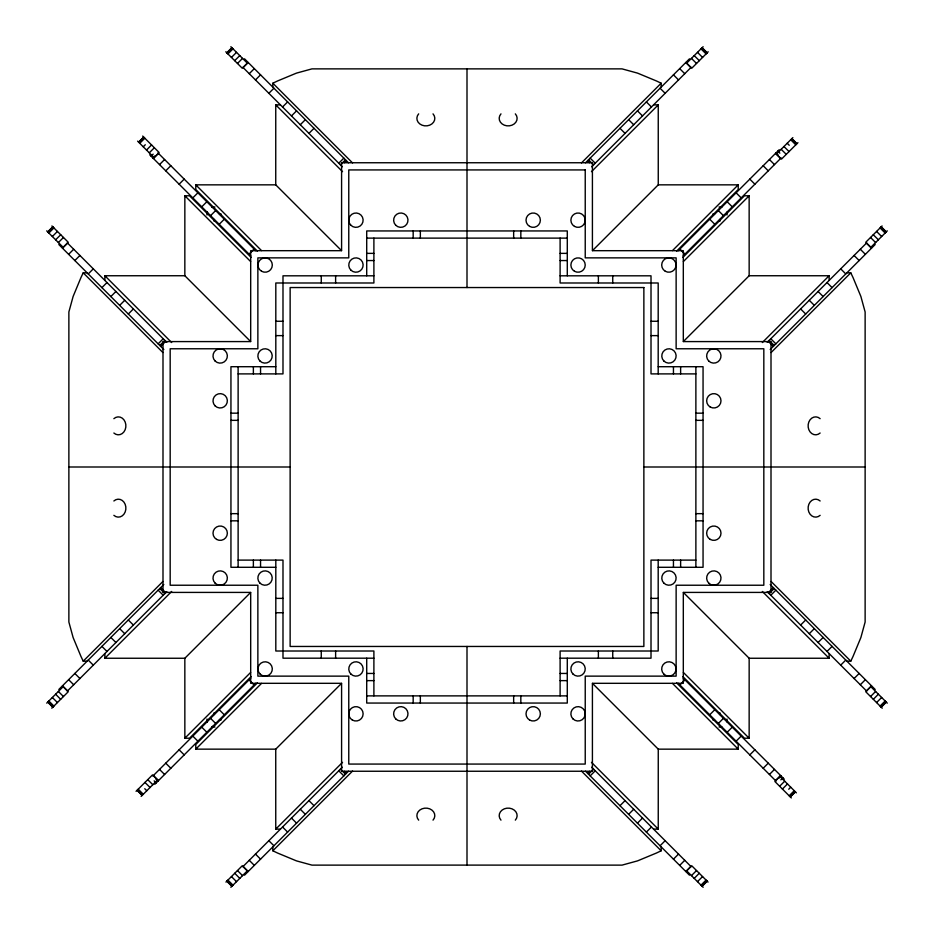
<?xml version="1.0" encoding="UTF-8"?>
<svg xmlns="http://www.w3.org/2000/svg" width="934" height="934" viewBox="0 0 934 934"><rect width="100%" height="100%" fill="white"/><g stroke="black" fill="none" stroke-linecap="round" stroke-linejoin="round"><path stroke-width="1.4" d="M87.142 272.845L83.219 272.845L80.978 277.526L73.121 296.463L68.871 311.979L68.871 622.021L73.121 637.537L80.978 656.474L83.219 661.155L87.142 661.155M104.877 280.433L104.877 275.752L184.839 275.74L250.616 341.517M184.839 275.74L184.85 195.778L189.52 195.778L251.164 257.422M341.517 250.616L275.74 184.839L195.778 184.85L195.778 189.52L257.422 251.164M272.845 87.142L272.845 83.219L277.526 80.978L296.463 73.121L311.979 68.871L622.021 68.871L637.537 73.121L656.474 80.978L661.155 83.219L661.155 87.142M275.74 184.839L275.752 104.877L280.433 104.877M272.845 846.858L272.845 850.781L277.526 853.022L296.463 860.879L311.979 865.129L467 865.106L467 771.064M467 646.456L467 771.25M467 162.936L467 68.894M653.566 829.123L658.248 829.123L658.26 749.161L592.483 683.384M467 865.106L622.021 865.129L637.537 860.879L656.474 853.022L661.155 850.781L661.155 846.858M727.002 214.972L727.002 212.076M658.26 749.161L738.222 749.15L738.222 744.48L676.578 682.836M682.836 676.578L744.48 738.222L749.15 738.222L749.161 658.26L683.384 592.483M749.161 658.26L829.123 658.248L829.123 653.566M846.858 661.155L850.781 661.155L853.022 656.474L860.879 637.537L865.129 622.021L865.129 311.979L860.879 296.463L853.022 277.526L850.781 272.845L846.858 272.845M47.681 231.842L52.748 226.764M226.764 52.748L231.842 47.681M47.961 232.134L53.04 227.055M227.055 53.04L232.134 47.961M138.582 142.108L143.661 137.041M138.874 142.4L142.925 138.337M48.86 233.021L53.927 227.931M227.931 53.927L233.01 48.848M139.75 143.287L144.828 138.209M52.351 236.512L57.429 231.434M231.434 57.429L236.512 52.351M143.252 146.79L145.284 144.758M55.62 239.781L60.733 234.749M234.667 60.663L239.781 55.62M146.521 150.059L151.565 144.945M58.375 242.548L63.454 237.47M237.47 63.454L242.548 58.375M149.288 152.814L154.367 147.735M151.11 156.188L153.141 154.157M62.508 248.222L67.587 243.144M243.144 67.587L248.222 62.508M152.896 157.974L154.927 155.943M153.421 158.488L158.488 153.421M68.614 254.328L73.693 249.25M249.25 73.693L254.328 68.614M159.516 164.594L164.594 159.516M74.837 260.551L79.915 255.472M255.472 79.915L260.551 74.837M165.75 170.817L170.817 165.75M88.216 273.931L93.295 268.852M268.852 93.295L273.931 88.216M179.118 184.196L184.196 179.118M101.911 287.625L106.99 282.547M282.547 106.99L287.625 101.911M192.813 197.891L197.891 192.813M110.842 296.557L115.921 291.478M291.478 115.921L296.557 110.842M201.756 206.823L206.823 201.756M119.669 305.371L124.736 300.293M300.293 124.736L305.371 119.669M210.57 215.649L215.649 210.57M128.308 314.011L133.375 308.944M308.944 133.375L314.011 128.308M219.21 224.288L224.288 219.21M158.126 343.84L163.205 338.762M338.762 163.205L343.84 158.126M249.028 254.106L254.106 249.028M159.772 345.487L164.851 340.408M340.408 164.851L345.487 159.772M160.671 346.374L165.738 341.307M344.342 162.703L346.374 160.671M83.219 661.155L162.913 581.462M581.462 162.913L661.155 83.219M58.819 689.479L163.812 584.486M585.49 162.796L689.479 58.819M46.712 703.127L63.127 686.712L68.205 691.779L51.779 708.206M703.127 46.712L686.712 63.127L691.779 68.205L708.206 51.779M67.353 691.09L166.801 591.642M591.642 166.801L691.09 67.353M104.877 653.566L104.877 658.248L171.658 591.467M591.467 171.658L658.248 104.877L653.566 104.877M104.877 658.248L184.839 658.26L250.616 592.483M592.483 250.616L658.26 184.839L658.248 104.877M251.164 676.578L189.52 738.222L184.85 738.222L250.604 672.468M672.468 250.604L738.222 184.85L738.222 189.52L676.578 251.164M136.06 791.32L152.487 774.893L157.566 779.96L141.139 796.398M206.869 722.052L207.5 721.433M152.896 776.026L250.732 678.189M678.189 250.732L779.201 149.72M792.861 137.613L776.434 154.04L781.513 159.107L797.94 142.692M211.948 727.131L212.742 726.337M154.799 784.28L255.811 683.268M683.268 255.811L781.104 157.974M257.422 682.836L195.778 744.48L195.778 749.15L275.74 749.161L341.517 683.384M682.836 257.422L744.48 195.778L749.15 195.778L749.161 275.74L683.384 341.517M195.778 749.15L261.532 683.396M683.396 261.532L749.15 195.778M280.433 829.123L275.752 829.123L342.533 762.342M762.342 342.533L829.123 275.752L829.123 280.433M225.946 882.07L242.221 865.795L247.288 870.873L230.861 887.3M234.749 873.267L239.781 878.38M873.267 234.749L878.38 239.781M882.07 225.946L865.795 242.221L870.873 247.288L887.3 230.861M242.91 866.647L342.358 767.199M767.199 342.358L866.647 242.91M232.998 885.163L227.931 880.073M885.14 233.021L880.073 227.931M244.521 875.181L348.51 771.204M770.188 349.514L875.181 244.521M272.845 850.781L352.538 771.087M771.087 352.538L850.781 272.845M587.626 773.329L589.658 771.297M768.262 592.693L773.329 587.626M588.513 774.228L593.592 769.149M769.149 593.592L774.228 588.513M679.894 684.972L684.972 679.894M590.16 775.874L595.238 770.795M770.795 595.238L775.874 590.16M709.712 714.79L714.79 709.712M619.989 805.692L625.056 800.625M800.625 625.056L805.692 619.989M718.351 723.43L723.43 718.351M628.629 814.331L633.707 809.264M809.264 633.707L814.331 628.629M727.177 732.244L732.244 727.177M637.443 823.158L642.522 818.079M818.079 642.522L823.158 637.443M736.109 741.187L741.187 736.109M646.375 832.089L651.453 827.01M827.01 651.453L832.089 646.375M749.804 754.882L754.882 749.804M660.069 845.784L665.148 840.705M840.705 665.148L845.784 660.069M763.183 768.25L768.25 763.183M673.449 859.163L678.528 854.085M854.085 678.528L859.163 673.449M769.406 774.484L774.484 769.406M679.672 865.386L684.75 860.307M860.307 684.75L865.386 679.672M775.512 780.579L780.579 775.512M685.778 871.492L690.856 866.413M779.073 778.057L781.104 776.026M866.413 690.856L871.492 685.778M780.859 779.843L782.89 777.812M779.633 786.265L784.712 781.186M691.452 875.625L696.53 870.546M870.546 696.53L875.625 691.452M782.435 789.055L787.479 783.941M694.219 878.38L699.251 873.267M873.337 699.332L878.38 694.219M788.716 789.242L790.748 787.21M697.488 881.649L702.566 876.571M876.571 702.566L881.649 697.488M789.172 795.791L794.25 790.713M701.002 885.163L706.069 880.073M880.073 706.069L885.152 700.99M791.075 795.663L795.126 791.6M790.339 796.959L795.418 791.892M701.866 886.039L706.945 880.96M880.96 706.945L886.039 701.866M702.158 886.319L707.236 881.252M881.252 707.236L886.319 702.158M658.26 184.839L738.222 184.85M212.076 206.998L214.972 206.998M719.028 206.998L721.924 206.998M366.712 238.123L567.288 238.123M366.712 253.371L373.892 253.371M560.108 253.371L567.288 253.371M366.712 260.551L373.892 260.551M560.108 260.551L567.288 260.551M749.161 275.74L829.123 275.752M373.892 275.81L282.99 275.81L282.99 373.892L238.123 373.892M560.108 275.81L651.01 275.81L651.01 373.892L695.877 373.892M275.81 321.261L282.99 321.261M651.01 321.261L658.19 321.261M275.81 335.621L282.99 335.621M651.01 335.621L658.19 335.621M275.81 366.712L230.943 366.712L230.943 567.288L275.81 567.288M658.19 366.712L703.057 366.712L703.057 567.288L658.19 567.288M230.943 413.167L238.123 413.167M695.877 413.167L703.057 413.167M230.943 420.347L238.123 420.347M695.877 420.347L703.057 420.347M68.894 467L290.135 467M643.865 467L865.106 467M230.943 513.653L238.123 513.653M695.877 513.653L703.057 513.653M230.943 520.833L238.123 520.833M695.877 520.833L703.057 520.833M238.123 560.108L282.99 560.108L282.99 658.19L373.892 658.19M695.877 560.108L651.01 560.108L651.01 658.19L560.108 658.19M275.81 598.379L282.99 598.379M651.01 598.379L658.19 598.379M275.81 612.739L282.99 612.739M651.01 612.739L658.19 612.739M366.712 673.449L373.892 673.449M560.108 673.449L567.288 673.449M366.712 680.629L373.892 680.629M560.108 680.629L567.288 680.629M366.712 695.877L567.288 695.877M212.076 727.002L214.972 727.002M719.028 727.002L721.924 727.002M702.158 47.681L707.236 52.748M881.252 226.764L886.319 231.842M701.866 47.961L706.945 53.04M880.96 227.055L886.039 232.134M791.892 138.582L796.959 143.661M791.6 138.874L795.663 142.925M700.99 48.848L706.069 53.927M790.713 139.75L795.791 144.828M697.488 52.351L702.566 57.429M876.571 231.434L881.649 236.512M787.21 143.252L789.242 145.284M694.219 55.62L699.332 60.663M783.941 146.521L789.055 151.565M691.452 58.375L696.53 63.454M870.546 237.47L875.625 242.548M781.186 149.288L786.265 154.367M777.812 151.11L779.843 153.141M685.778 62.508L690.856 67.587M866.413 243.144L871.492 248.222M776.026 152.896L778.057 154.927M775.512 153.421L780.579 158.488M679.672 68.614L684.75 73.693M860.307 249.25L865.386 254.328M769.406 159.516L774.484 164.594M673.449 74.837L678.528 79.915M854.085 255.472L859.163 260.551M763.183 165.75L768.25 170.817M660.069 88.216L665.148 93.295M840.705 268.852L845.784 273.931M749.804 179.118L754.882 184.196M646.375 101.911L651.453 106.99M827.01 282.547L832.089 287.625M736.109 192.813L741.187 197.891M637.443 110.842L642.522 115.921M818.079 291.478L823.158 296.557M727.177 201.756L732.244 206.823M628.629 119.669L633.707 124.736M809.264 300.293L814.331 305.371M718.351 210.57L723.43 215.649M619.989 128.308L625.056 133.375M800.625 308.944L805.692 314.011M709.712 219.21L714.79 224.288M590.16 158.126L595.238 163.205M770.795 338.762L775.874 343.84M679.894 249.028L684.972 254.106M588.513 159.772L593.592 164.851M769.149 340.408L774.228 345.487M587.626 160.671L589.658 162.703M768.262 341.307L773.329 346.374M272.845 83.219L352.538 162.913M771.087 581.462L850.781 661.155M244.521 58.819L348.51 162.796M770.188 584.486L875.181 689.479M230.861 46.7L247.288 63.127L242.221 68.205L225.783 51.779M887.3 703.139L870.873 686.712L865.795 691.779L882.221 708.217M242.91 67.353L342.358 166.801M767.199 591.642L866.647 691.09M275.752 104.877L342.533 171.658M762.342 591.467L829.123 658.248M195.778 184.85L261.532 250.604M683.396 672.468L749.15 738.222M142.68 136.06L159.107 152.487L154.04 157.566L137.602 141.139M211.948 206.869L212.567 207.5M157.974 152.896L255.811 250.732M683.268 678.189L784.28 779.201M796.398 792.861L779.96 776.434L774.893 781.513L791.32 797.94M206.869 211.948L207.663 212.742M149.72 154.799L250.732 255.811M678.189 683.268L776.026 781.104M184.85 195.778L250.604 261.532M672.468 683.396L738.222 749.15M104.877 275.752L171.658 342.533M591.467 762.342L658.248 829.123M51.93 225.946L68.205 242.221L63.127 247.288L46.7 230.861M708.054 882.07L691.779 865.795L686.712 870.873L703.139 887.3M67.353 242.91L166.801 342.358M591.642 767.199L691.09 866.647M58.819 244.521L163.812 349.514M585.49 771.204L689.479 875.181M83.219 272.845L162.913 352.538M581.462 771.087L661.155 850.781M160.671 587.626L165.738 592.693M344.342 771.297L346.374 773.329M159.772 588.513L164.851 593.592M340.408 769.149L345.487 774.228M249.028 679.894L254.106 684.972M158.126 590.16L163.205 595.238M338.762 770.795L343.84 775.874M219.21 709.712L224.288 714.79M128.308 619.989L133.375 625.056M308.944 800.625L314.011 805.692M210.57 718.351L215.649 723.43M119.669 628.629L124.736 633.707M300.293 809.264L305.371 814.331M201.756 727.177L206.823 732.244M110.842 637.443L115.921 642.522M291.478 818.079L296.557 823.158M192.813 736.109L197.891 741.187M101.911 646.375L106.99 651.453M282.547 827.01L287.625 832.089M179.118 749.804L184.196 754.882M88.216 660.069L93.295 665.148M268.852 840.705L273.931 845.784M165.75 763.183L170.817 768.25M74.837 673.449L79.915 678.528M255.472 854.085L260.551 859.163M159.516 769.406L164.594 774.484M68.614 679.672L73.693 684.75M249.25 860.307L254.328 865.386M153.421 775.512L158.488 780.579M62.508 685.778L67.587 690.856M155.943 779.073L157.974 781.104M243.144 866.413L248.222 871.492M154.157 780.859L156.188 782.89M147.735 779.633L152.814 784.712M58.375 691.452L63.454 696.53M237.47 870.546L242.548 875.625M144.945 782.435L150.059 787.479M55.62 694.219L60.663 699.332M144.758 788.716L146.79 790.748M52.351 697.488L57.429 702.566M231.434 876.571L236.512 881.649M138.209 789.172L143.287 794.25M48.848 700.99L53.927 706.069M138.337 791.075L142.4 795.126M137.041 790.339L142.108 795.418M47.961 701.866L53.04 706.945M227.055 880.96L232.134 886.039M47.681 702.158L52.748 707.236M226.764 881.252L231.842 886.319M727.002 719.028L727.002 721.924M695.877 366.712L695.877 567.288M680.629 366.712L680.629 373.892M680.629 560.108L680.629 567.288M673.449 366.712L673.449 373.892M673.449 560.108L673.449 567.288M658.19 373.892L658.19 282.99L560.108 282.99L560.108 238.123M658.19 560.108L658.19 651.01L560.108 651.01L560.108 695.877M612.739 275.81L612.739 282.99M612.739 651.01L612.739 658.19M598.379 275.81L598.379 282.99M598.379 651.01L598.379 658.19M567.288 275.81L567.288 230.943L366.712 230.943L366.712 275.81M567.288 658.19L567.288 703.057L366.712 703.057L366.712 658.19M520.833 230.943L520.833 238.123M520.833 695.877L520.833 703.057M513.653 230.943L513.653 238.123M513.653 695.877L513.653 703.057M467 162.75L467 287.544M420.347 230.943L420.347 238.123M420.347 695.877L420.347 703.057M413.167 230.943L413.167 238.123M413.167 695.877L413.167 703.057M373.892 238.123L373.892 282.99L275.81 282.99L275.81 373.892M373.892 695.877L373.892 651.01L275.81 651.01L275.81 560.108M335.621 275.81L335.621 282.99M335.621 651.01L335.621 658.19M321.261 275.81L321.261 282.99M321.261 651.01L321.261 658.19M275.74 749.161L275.752 829.123M260.551 366.712L260.551 373.892M260.551 560.108L260.551 567.288M253.371 366.712L253.371 373.892M253.371 560.108L253.371 567.288M238.123 366.712L238.123 567.288M206.998 212.076L206.998 214.972M206.998 719.028L206.998 721.924M184.839 658.26L184.85 738.222M820.134 433.026A8.978 7.519 -90 0 1 810.058 431.882A8.978 7.519 -90 0 1 810.058 419.81A8.978 7.519 -90 0 1 820.134 418.666M820.134 515.334A8.978 7.519 -90 0 1 810.058 514.19A8.978 7.519 -90 0 1 810.058 502.118A8.978 7.519 -90 0 1 820.134 500.974M500.974 820.134A8.978 7.519 0 0 1 502.118 810.058A8.978 7.519 0 0 1 514.19 810.058A8.978 7.519 0 0 1 515.334 820.134M418.666 820.134A8.978 7.519 0 0 1 419.81 810.058A8.978 7.519 0 0 1 431.882 810.058A8.978 7.519 0 0 1 433.026 820.134M712.654 214.178A7.18 7.18 0 0 1 714.51 214.423M719.577 219.49A7.18 7.18 0 0 1 719.822 221.346M214.178 221.346A7.18 7.18 0 0 1 214.423 219.49M219.49 214.423A7.18 7.18 0 0 1 221.358 214.178M714.51 719.577A7.18 7.18 0 0 1 712.654 719.822M719.822 712.654A7.18 7.18 0 0 1 719.577 714.51M221.358 719.822A7.18 7.18 0 0 1 219.49 719.577M214.423 714.51A7.18 7.18 0 0 1 214.178 712.654M113.866 500.974A8.978 7.519 -90 0 1 123.942 502.118A8.978 7.519 -90 0 1 123.942 514.19A8.978 7.519 -90 0 1 113.866 515.334M113.866 418.666A8.978 7.519 -90 0 1 123.942 419.81A8.978 7.519 -90 0 1 123.942 431.882A8.978 7.519 -90 0 1 113.866 433.026M433.026 113.866A8.978 7.519 0 0 1 431.882 123.942A8.978 7.519 0 0 1 419.81 123.942A8.978 7.519 0 0 1 418.666 113.866M515.334 113.866A8.978 7.519 0 0 1 514.19 123.942A8.978 7.519 0 0 1 502.118 123.942A8.978 7.519 0 0 1 500.974 113.866M592.413 162.75L341.587 162.75L341.587 250.686L250.686 250.686L250.686 341.587L162.995 341.587L162.995 592.413L250.686 592.413L250.686 683.314L341.587 683.314L341.587 771.25L592.413 771.25L592.413 683.314L683.314 683.314L683.314 592.413L771.005 592.413L771.005 341.587L683.314 341.587L683.314 250.686L592.413 250.686L592.413 162.75M585.233 169.93L348.767 169.93L348.767 257.866L257.866 257.866L257.866 348.767L170.175 348.767L170.175 585.233L257.866 585.233L257.866 676.134L348.767 676.134L348.767 764.07L585.233 764.07L585.233 676.134L676.134 676.134L676.134 585.233L763.825 585.233L763.825 348.767L676.134 348.767L676.134 257.866L585.233 257.866L585.233 169.93M643.865 287.544L290.135 287.544L290.135 646.456L643.865 646.456L643.865 287.544M261.555 271.257A7.18 7.18 0 0 0 272.319 265.034A7.18 7.18 0 0 0 261.555 258.823A7.18 7.18 0 0 0 261.555 271.257M215.1 361.026A7.18 7.18 0 0 0 227.114 357.804A7.18 7.18 0 0 0 218.322 349.012A7.18 7.18 0 0 0 215.1 361.026M259.967 361.026A7.18 7.18 0 0 0 271.969 357.804A7.18 7.18 0 0 0 263.178 349.012A7.18 7.18 0 0 0 259.967 361.026M215.1 405.881A7.18 7.18 0 0 0 227.114 402.671A7.18 7.18 0 0 0 218.322 393.879A7.18 7.18 0 0 0 215.1 405.881M350.869 270.113A7.18 7.18 0 0 0 362.882 266.902A7.18 7.18 0 0 0 354.091 258.111A7.18 7.18 0 0 0 350.869 270.113M395.736 225.246A7.18 7.18 0 0 0 407.738 222.035A7.18 7.18 0 0 0 398.946 213.244A7.18 7.18 0 0 0 395.736 225.246M350.869 225.246A7.18 7.18 0 0 0 362.882 222.035A7.18 7.18 0 0 0 354.091 213.244A7.18 7.18 0 0 0 350.869 225.246M260.061 674.033A7.18 7.18 0 0 0 272.074 670.822A7.18 7.18 0 0 0 263.283 662.031A7.18 7.18 0 0 0 260.061 674.033M215.1 583.131A7.18 7.18 0 0 0 227.114 579.909A7.18 7.18 0 0 0 218.322 571.118A7.18 7.18 0 0 0 215.1 583.131M259.967 583.131A7.18 7.18 0 0 0 271.969 579.909A7.18 7.18 0 0 0 263.178 571.118A7.18 7.18 0 0 0 259.967 583.131M216.583 539.408A7.18 7.18 0 0 0 227.359 533.186A7.18 7.18 0 0 0 216.583 526.974A7.18 7.18 0 0 0 216.583 539.408M350.869 674.033A7.18 7.18 0 0 0 362.882 670.822A7.18 7.18 0 0 0 354.091 662.031A7.18 7.18 0 0 0 350.869 674.033M395.736 718.9A7.18 7.18 0 0 0 407.738 715.678A7.18 7.18 0 0 0 398.946 706.886A7.18 7.18 0 0 0 395.736 718.9M352.351 720.044A7.18 7.18 0 0 0 363.128 713.821A7.18 7.18 0 0 0 352.351 707.61A7.18 7.18 0 0 0 352.351 720.044M663.782 674.033A7.18 7.18 0 0 0 675.796 670.822A7.18 7.18 0 0 0 667.004 662.031A7.18 7.18 0 0 0 663.782 674.033M708.754 583.131A7.18 7.18 0 0 0 720.756 579.909A7.18 7.18 0 0 0 711.965 571.118A7.18 7.18 0 0 0 708.754 583.131M663.887 583.131A7.18 7.18 0 0 0 675.889 579.909A7.18 7.18 0 0 0 667.098 571.118A7.18 7.18 0 0 0 663.887 583.131M710.237 539.408A7.18 7.18 0 0 0 721.001 533.186A7.18 7.18 0 0 0 710.237 526.974A7.18 7.18 0 0 0 710.237 539.408M572.974 674.033A7.18 7.18 0 0 0 584.988 670.822A7.18 7.18 0 0 0 576.196 662.031A7.18 7.18 0 0 0 572.974 674.033M529.601 720.044A7.18 7.18 0 0 0 540.366 713.821A7.18 7.18 0 0 0 529.601 707.61A7.18 7.18 0 0 0 529.601 720.044M572.974 718.9A7.18 7.18 0 0 0 584.988 715.678A7.18 7.18 0 0 0 576.196 706.886A7.18 7.18 0 0 0 572.974 718.9M665.277 271.257A7.18 7.18 0 0 0 676.041 265.034A7.18 7.18 0 0 0 665.277 258.823A7.18 7.18 0 0 0 665.277 271.257M708.754 361.026A7.18 7.18 0 0 0 720.756 357.804A7.18 7.18 0 0 0 711.965 349.012A7.18 7.18 0 0 0 708.754 361.026M663.887 361.026A7.18 7.18 0 0 0 675.889 357.804A7.18 7.18 0 0 0 667.098 349.012A7.18 7.18 0 0 0 663.887 361.026M710.237 407.026A7.18 7.18 0 0 0 721.001 400.814A7.18 7.18 0 0 0 710.237 394.592A7.18 7.18 0 0 0 710.237 407.026M574.468 271.257A7.18 7.18 0 0 0 585.233 265.034A7.18 7.18 0 0 0 574.468 258.823A7.18 7.18 0 0 0 574.468 271.257M529.601 226.39A7.18 7.18 0 0 0 540.366 220.179A7.18 7.18 0 0 0 529.601 213.956A7.18 7.18 0 0 0 529.601 226.39M574.468 226.39A7.18 7.18 0 0 0 585.233 220.179A7.18 7.18 0 0 0 574.468 213.956A7.18 7.18 0 0 0 574.468 226.39"/></g></svg>
